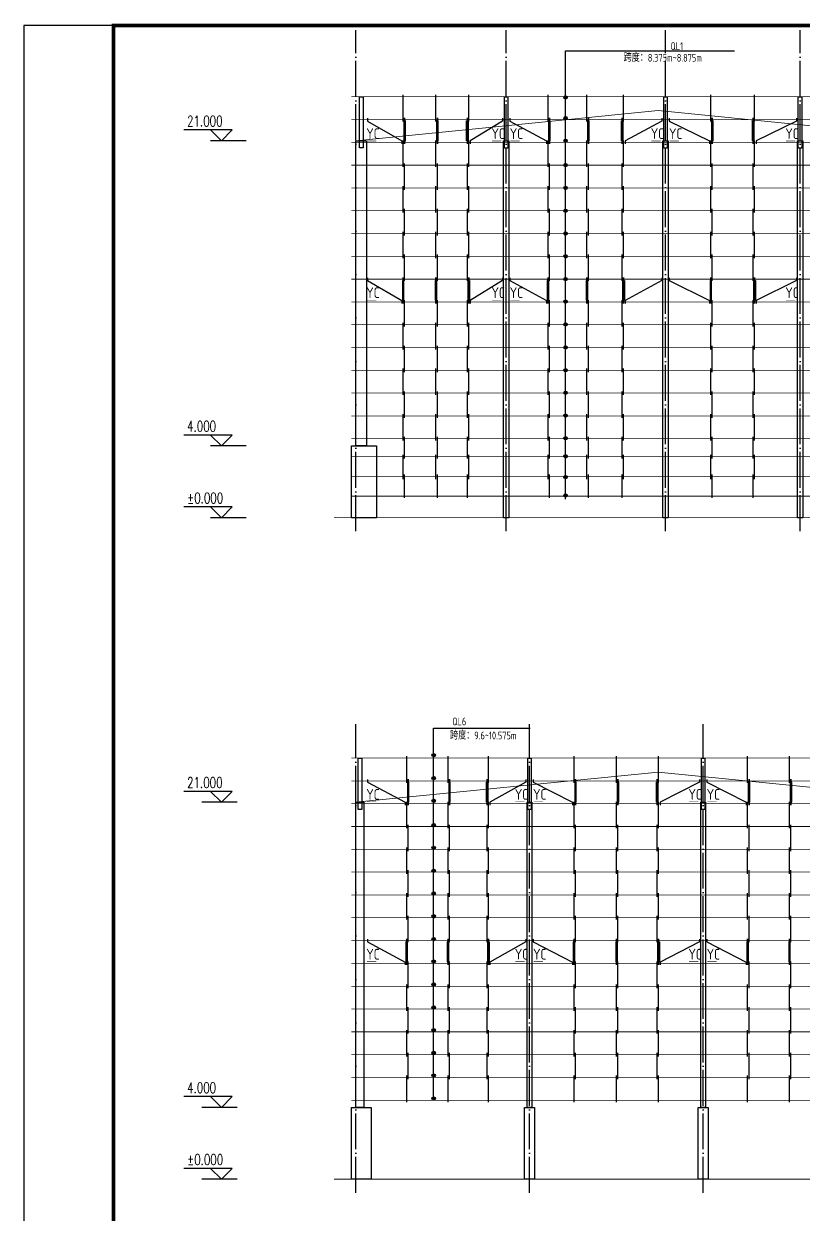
# Model space of a CAD drawing. Extents: x 69728788 to 150676229, y 15322671 to 43663798.
# Drawn here: x 75107584 to 75151013, y 20212688 to 20279003 of the extents above; entities that cross this region are included whole.
import ezdxf

# ---------------------------------------------------------------- set-up
doc = ezdxf.new("R2010")
doc.units = 0
doc.header["$LTSCALE"] = 1000
doc.header["$MEASUREMENT"] = 0
doc.linetypes.add('DOTE', pattern=[2.42, 2, -0.2, 0.02, -0.2])
doc.layers.get('0').update_dxf_attribs({"linetype": 'CONTINUOUS'})
for name, color, linetype in [('AXIS', 3, 'CONTINUOUS'), ('B标注', 3, 'CONTINUOUS'), ('DIM_ELEV', 3, 'CONTINUOUS'), ('DOTE', 251, 'DOTE'), ('PUB_DIM', 3, 'CONTINUOUS'), ('PUB_TEXT', 7, 'CONTINUOUS'), ('PUB_TITLE', 4, 'CONTINUOUS'), ('QL', 4, 'CONTINUOUS'), ('屋面隅撑', 1, 'CONTINUOUS'), ('檩条拉条', 253, 'CONTINUOUS'), ('钢柱', 3, 'CONTINUOUS')]:
    doc.layers.add(name, color=color, linetype=linetype)
doc.layers.add('节点', color=3, linetype='CONTINUOUS', lineweight=13)
doc.styles.add('_TCH_DIM', font='SIMPLEX', dxfattribs={"bigfont": 'GBCBIG'})
doc.styles.add('TSSD_Rein', font='atssdeng.shx', dxfattribs={"width": 0.7, "bigfont": 'atssdchn.shx'})

msp = doc.modelspace()

# ---------------------------------------------------------------- hatches: boundary and pattern name
at = {"layer": 'PUB_DIM'}
for points in [[(75137771.2, 20274997.3, -1), (75137771.2, 20274809.6, -1)], [(75137771.2, 20273847.7, -1), (75137771.2, 20273660, -1)], [(75137771.2, 20272577.7, -1), (75137771.2, 20272390, -1)], [(75137771.2, 20271223.7, -1), (75137771.2, 20271036, -1)], [(75137771.2, 20269953.7, -1), (75137771.2, 20269766, -1)], [(75137771.2, 20268683.7, -1), (75137771.2, 20268496, -1)], [(75137771.2, 20267413.7, -1), (75137771.2, 20267226, -1)], [(75137771.2, 20266143.7, -1), (75137771.2, 20265956, -1)], [(75137771.2, 20264873.7, -1), (75137771.2, 20264686, -1)], [(75137771.2, 20263622.7, -1), (75137771.2, 20263435, -1)], [(75137771.2, 20262347.3, -1), (75137771.2, 20262159.6, -1)], [(75137771.2, 20261071.6, -1), (75137771.2, 20260883.9, -1)], [(75137771.2, 20259793.4, -1), (75137771.2, 20259605.7, -1)], [(75137771.2, 20258545.7, -1), (75137771.2, 20258358, -1)], [(75137771.2, 20257271.9, -1), (75137771.2, 20257084.2, -1)], [(75137771.2, 20256005.7, -1), (75137771.2, 20255818, -1)], [(75137771.2, 20255001.9, -1), (75137771.2, 20254814.2, -1)], [(75137771.2, 20253845.7, -1), (75137771.2, 20253658, -1)], [(75137771.2, 20252821.3, -1), (75137771.2, 20252633.6, -1)], [(75130422.9, 20238350.4, -1), (75130422.9, 20238162.7, -1)], [(75130422.9, 20237080.4, -1), (75130422.9, 20236892.7, -1)], [(75130422.9, 20235810.4, -1), (75130422.9, 20235622.7, -1)], [(75130422.9, 20234456.5, -1), (75130422.9, 20234268.8, -1)], [(75130422.9, 20233186.5, -1), (75130422.9, 20232998.8, -1)], [(75130422.9, 20231916.5, -1), (75130422.9, 20231728.8, -1)], [(75130422.9, 20230646.5, -1), (75130422.9, 20230458.8, -1)], [(75130422.9, 20229376.5, -1), (75130422.9, 20229188.8, -1)], [(75130422.9, 20228106.5, -1), (75130422.9, 20227918.8, -1)], [(75130422.9, 20226855.4, -1), (75130422.9, 20226667.7, -1)], [(75130422.9, 20225580, -1), (75130422.9, 20225392.3, -1)], [(75130422.9, 20224304.4, -1), (75130422.9, 20224116.6, -1)], [(75130422.9, 20223026.1, -1), (75130422.9, 20222838.4, -1)], [(75130422.9, 20221778.4, -1), (75130422.9, 20221590.7, -1)], [(75130422.9, 20220504.7, -1), (75130422.9, 20220317, -1)], [(75130422.9, 20219224.6, -1), (75130422.9, 20219036.9, -1)]]:
    msp.add_hatch(color=256, dxfattribs=at).paths.add_polyline_path(points)

# ---------------------------------------------------------------- linework, layer by layer
at = {"const_width": 50}
for points in [[(75124877.1, 20251488.1), (75233666.3, 20251488.1)], [(75124877.1, 20214636.9), (75239666.3, 20214636.9)]]:
    msp.add_lwpolyline(points, dxfattribs=at)
at = {"layer": 'AXIS'}
for p, q in [((75119973.8, 20272488.1), (75117995.5, 20272488.1)), ((75119973.8, 20255488.1), (75117995.5, 20255488.1)), ((75119973.8, 20251488.1), (75117995.5, 20251488.1)), ((75119473.8, 20235636.9), (75117495.5, 20235636.9)), ((75119473.8, 20218636.9), (75117495.5, 20218636.9)), ((75119473.8, 20214636.9), (75117495.5, 20214636.9))]:
    msp.add_line(p, q, dxfattribs=at)
at = {"layer": 'B标注'}
for p, q in [((75137762.8, 20252517.1), (75137762.8, 20277498.6)), ((75137762.8, 20277498.6), (75147192.2, 20277498.6)), ((75130414.5, 20219230.8), (75130414.5, 20239771.3)), ((75130414.5, 20239771.3), (75135798, 20239771.3))]:
    msp.add_line(p, q, dxfattribs=at)
at = {"layer": 'DIM_ELEV'}
for p, q in [((75119195.5, 20273088.1), (75116498.5, 20273088.1)), ((75118595.5, 20272488.1), (75117995.5, 20273088.1)), ((75118595.5, 20272488.1), (75119195.5, 20273088.1)), ((75119195.5, 20256088.1), (75116498.5, 20256088.1)), ((75118595.5, 20255488.1), (75117995.5, 20256088.1)), ((75118595.5, 20255488.1), (75119195.5, 20256088.1)), ((75119195.5, 20252088.1), (75116498.5, 20252088.1)), ((75118595.5, 20251488.1), (75117995.5, 20252088.1)), ((75118595.5, 20251488.1), (75119195.5, 20252088.1)), ((75119195.5, 20236236.9), (75116498.5, 20236236.9)), ((75118595.5, 20235636.9), (75117995.5, 20236236.9)), ((75118595.5, 20235636.9), (75119195.5, 20236236.9)), ((75119195.5, 20219236.9), (75116498.5, 20219236.9)), ((75118595.5, 20218636.9), (75117995.5, 20219236.9)), ((75118595.5, 20218636.9), (75119195.5, 20219236.9)), ((75119195.5, 20215236.9), (75116498.5, 20215236.9)), ((75118595.5, 20214636.9), (75117995.5, 20215236.9)), ((75118595.5, 20214636.9), (75119195.5, 20215236.9))]:
    msp.add_line(p, q, dxfattribs=at)
at = {"layer": 'DOTE'}
for p, q in [((75126088.5, 20250738.1), (75126088.5, 20278639.3)), ((75134463.5, 20250738.1), (75134463.5, 20278639.3)), ((75143338.5, 20250738.1), (75143338.5, 20278639.3)), ((75150838.5, 20250738.1), (75150838.5, 20278639.3)), ((75126088.5, 20213886.9), (75126088.5, 20239992.3)), ((75135763.5, 20213886.9), (75135763.5, 20239992.3)), ((75145438.5, 20213886.9), (75145438.5, 20239992.3))]:
    msp.add_line(p, q, dxfattribs=at)
at = {"layer": 'PUB_DIM'}
for centre in [(75137771.2, 20274903.5), (75137771.2, 20273753.8), (75137771.2, 20272483.8), (75137771.2, 20271129.9), (75137771.2, 20269859.9), (75137771.2, 20268589.9), (75137771.2, 20267319.9), (75137771.2, 20266049.9), (75137771.2, 20264779.9), (75137771.2, 20263528.8), (75137771.2, 20262253.4), (75137771.2, 20260977.8), (75137771.2, 20259699.5), (75137771.2, 20258451.8), (75137771.2, 20257178.1), (75137771.2, 20255911.8), (75137771.2, 20254908.1), (75137771.2, 20253751.8), (75137771.2, 20252727.5), (75130422.9, 20238256.6), (75130422.9, 20236986.6), (75130422.9, 20235716.6), (75130422.9, 20234362.6), (75130422.9, 20233092.6), (75130422.9, 20231822.6), (75130422.9, 20230552.6), (75130422.9, 20229282.6), (75130422.9, 20228012.6), (75130422.9, 20226761.6), (75130422.9, 20225486.1), (75130422.9, 20224210.5), (75130422.9, 20222932.3), (75130422.9, 20221684.6), (75130422.9, 20220410.8), (75130422.9, 20219130.8)]:
    msp.add_circle(centre, 93.9, dxfattribs=at)
at = {"layer": 'PUB_TITLE', "const_width": 200}
msp.add_lwpolyline([(75112584.3, 20164102.8), (75273784.3, 20164102.8), (75273784.3, 20278902.8), (75112584.3, 20278902.8)], close=True, dxfattribs=at)
at = {"layer": 'PUB_TITLE'}
msp.add_lwpolyline([(75107584.3, 20160102.8), (75275784.3, 20160102.8), (75275784.3, 20278902.8), (75107584.3, 20278902.8)], close=True, dxfattribs=at)
at = {"layer": 'QL', "const_width": 40}
for points in [[(75125838.5, 20274938.1), (75232438.5, 20274938.1)], [(75125838.5, 20273668.1), (75232438.5, 20273668.1)], [(75125838.5, 20273668.1), (75232438.5, 20273668.1)], [(75125838.5, 20272398.1), (75232438.5, 20272398.1)], [(75125838.5, 20271128.1), (75232438.5, 20271128.1)], [(75125838.5, 20269858.1), (75232438.5, 20269858.1)], [(75125838.5, 20268588.1), (75232438.5, 20268588.1)], [(75125838.5, 20267318.1), (75232438.5, 20267318.1)], [(75125838.5, 20267318.1), (75232438.5, 20267318.1)], [(75125838.5, 20266048.1), (75232438.5, 20266048.1)], [(75125838.5, 20264778.1), (75232438.5, 20264778.1)], [(75125838.5, 20263508.1), (75232438.5, 20263508.1)], [(75125838.5, 20262238.1), (75232438.5, 20262238.1)], [(75125838.5, 20260968.1), (75232438.5, 20260968.1)], [(75125838.5, 20259698.1), (75232438.5, 20259698.1)], [(75125838.5, 20258428.1), (75232438.5, 20258428.1)], [(75125838.5, 20257158.1), (75232438.5, 20257158.1)], [(75125838.5, 20255888.1), (75232438.5, 20255888.1)], [(75125838.5, 20254888.1), (75232438.5, 20254888.1)], [(75125838.5, 20253788.1), (75232438.5, 20253788.1)], [(75125838.5, 20252688.1), (75232438.5, 20252688.1)], [(75125838.5, 20238096.9), (75199338.5, 20238096.9)], [(75125838.5, 20236826.9), (75199338.5, 20236826.9)], [(75125838.5, 20236826.9), (75199338.5, 20236826.9)], [(75125838.5, 20235556.9), (75199338.5, 20235556.9)], [(75125838.5, 20234286.9), (75199338.5, 20234286.9)], [(75125838.5, 20233016.9), (75199338.5, 20233016.9)], [(75125838.5, 20231746.9), (75199338.5, 20231746.9)], [(75125838.5, 20230476.9), (75199338.5, 20230476.9)], [(75125838.5, 20230476.9), (75199338.5, 20230476.9)], [(75125838.5, 20229206.9), (75199338.5, 20229206.9)], [(75125838.5, 20227936.9), (75199338.5, 20227936.9)], [(75125838.5, 20226656.9), (75199338.5, 20226656.9)], [(75125838.5, 20225386.9), (75199338.5, 20225386.9)], [(75125838.5, 20224116.9), (75199338.5, 20224116.9)], [(75125838.5, 20222846.9), (75199338.5, 20222846.9)], [(75125838.5, 20221576.9), (75199338.5, 20221576.9)], [(75125838.5, 20220306.9), (75199338.5, 20220306.9)], [(75125838.5, 20219036.9), (75199338.5, 20219036.9)]]:
    msp.add_lwpolyline(points, dxfattribs=at)
at = {"layer": '屋面隅撑', "const_width": 30}
for points in [[(75127224.2, 20272469.1), (75126701.8, 20272469.1)], [(75134198.5, 20272469.1), (75133676.1, 20272469.1)], [(75135215, 20272469.1), (75134692.6, 20272469.1)], [(75143073.5, 20272469.1), (75142551.1, 20272469.1)], [(75144090, 20272469.1), (75143567.6, 20272469.1)], [(75150573.5, 20272469.1), (75150051.1, 20272469.1)], [(75127224.2, 20263608.1), (75126701.8, 20263608.1)], [(75134198.5, 20263608.1), (75133676.1, 20263608.1)], [(75135215, 20263608.1), (75134692.6, 20263608.1)], [(75150573.5, 20263608.1), (75150051.1, 20263608.1)], [(75127224.2, 20235656.9), (75126701.8, 20235656.9)], [(75135498.5, 20235656.9), (75134976.1, 20235656.9)], [(75136515, 20235656.9), (75135992.6, 20235656.9)], [(75145173.5, 20235656.9), (75144651.1, 20235656.9)], [(75146190, 20235656.9), (75145667.6, 20235656.9)], [(75127224.2, 20226756.9), (75126701.8, 20226756.9)], [(75135498.5, 20226756.9), (75134976.1, 20226756.9)], [(75136515, 20226756.9), (75135992.6, 20226756.9)], [(75145173.5, 20226756.9), (75144651.1, 20226756.9)], [(75146190, 20226756.9), (75145667.6, 20226756.9)]]:
    msp.add_lwpolyline(points, dxfattribs=at)
at = {"layer": '檩条拉条'}
for p, q in [((75128720.5, 20273568.1), (75128720.5, 20275037.8)), ((75130550.5, 20273568.1), (75130550.5, 20275037.8)), ((75132380.5, 20273568.1), (75132380.5, 20275037.8)), ((75136793.5, 20273568.1), (75136793.5, 20275037.8)), ((75138963.5, 20273568.1), (75138963.5, 20275037.8)), ((75141008.5, 20273568.1), (75141008.5, 20275037.8)), ((75145868.5, 20273568.1), (75145868.5, 20275037.8)), ((75148308.5, 20273568.1), (75148308.5, 20275037.8)), ((75128800.5, 20273761.3), (75128800.5, 20272318.1)), ((75128800.5, 20272318.1), (75128800.5, 20273761.3)), ((75130630.5, 20273761.3), (75130630.5, 20272318.1)), ((75130630.5, 20272318.1), (75130630.5, 20273761.3)), ((75132300.5, 20273761.3), (75132300.5, 20272318.1)), ((75132300.5, 20272318.1), (75132300.5, 20273761.3)), ((75136873.5, 20273761.3), (75136873.5, 20272318.1)), ((75136873.5, 20272318.1), (75136873.5, 20273761.3)), ((75139043.5, 20273761.3), (75139043.5, 20272318.1)), ((75139043.5, 20272318.1), (75139043.5, 20273761.3)), ((75140928.5, 20273761.3), (75140928.5, 20272318.1)), ((75140928.5, 20272318.1), (75140928.5, 20273761.3)), ((75145948.5, 20273761.3), (75145948.5, 20272318.1)), ((75145948.5, 20272318.1), (75145948.5, 20273761.3)), ((75148228.5, 20273761.3), (75148228.5, 20272318.1)), ((75148228.5, 20272318.1), (75148228.5, 20273761.3)), ((75128720.5, 20271028.1), (75128720.5, 20272497.8)), ((75130550.5, 20271028.1), (75130550.5, 20272497.8)), ((75132380.5, 20271028.1), (75132380.5, 20272497.8)), ((75136793.5, 20271028.1), (75136793.5, 20272497.8)), ((75138963.5, 20271028.1), (75138963.5, 20272497.8)), ((75141008.5, 20271028.1), (75141008.5, 20272497.8)), ((75145868.5, 20271028.1), (75145868.5, 20272497.8)), ((75148308.5, 20271028.1), (75148308.5, 20272497.8)), ((75128800.5, 20269758.1), (75128800.5, 20271227.8)), ((75130630.5, 20269758.1), (75130630.5, 20271227.8)), ((75132300.5, 20269758.1), (75132300.5, 20271227.8)), ((75136873.5, 20269758.1), (75136873.5, 20271227.8)), ((75139043.5, 20269758.1), (75139043.5, 20271227.8)), ((75140928.5, 20269758.1), (75140928.5, 20271227.8)), ((75145948.5, 20269758.1), (75145948.5, 20271227.8)), ((75148228.5, 20269758.1), (75148228.5, 20271227.8)), ((75128720.5, 20268488.1), (75128720.5, 20269957.8)), ((75130550.5, 20268488.1), (75130550.5, 20269957.8)), ((75132380.5, 20268488.1), (75132380.5, 20269957.8)), ((75136793.5, 20268488.1), (75136793.5, 20269957.8)), ((75138963.5, 20268488.1), (75138963.5, 20269957.8)), ((75141008.5, 20268488.1), (75141008.5, 20269957.8)), ((75145868.5, 20268488.1), (75145868.5, 20269957.8)), ((75148308.5, 20268488.1), (75148308.5, 20269957.8)), ((75128800.5, 20267218.1), (75128800.5, 20268687.8)), ((75130630.5, 20267218.1), (75130630.5, 20268687.8)), ((75132300.5, 20267218.1), (75132300.5, 20268687.8)), ((75136873.5, 20267218.1), (75136873.5, 20268687.8)), ((75139043.5, 20267218.1), (75139043.5, 20268687.8)), ((75140928.5, 20267218.1), (75140928.5, 20268687.8)), ((75145948.5, 20267218.1), (75145948.5, 20268687.8)), ((75148228.5, 20267218.1), (75148228.5, 20268687.8)), ((75128720.5, 20265948.1), (75128720.5, 20267417.8)), ((75130550.5, 20265948.1), (75130550.5, 20267417.8)), ((75132380.5, 20265948.1), (75132380.5, 20267417.8)), ((75136793.5, 20265948.1), (75136793.5, 20267417.8)), ((75138963.5, 20265948.1), (75138963.5, 20267417.8)), ((75141008.5, 20265948.1), (75141008.5, 20267417.8)), ((75145868.5, 20265948.1), (75145868.5, 20267417.8)), ((75148308.5, 20265948.1), (75148308.5, 20267417.8)), ((75128800.5, 20264678.1), (75128800.5, 20266147.8)), ((75130630.5, 20264678.1), (75130630.5, 20266147.8)), ((75132300.5, 20264678.1), (75132300.5, 20266147.8)), ((75136873.5, 20264678.1), (75136873.5, 20266147.8)), ((75139043.5, 20264678.1), (75139043.5, 20266147.8)), ((75140928.5, 20264678.1), (75140928.5, 20266147.8)), ((75145948.5, 20264678.1), (75145948.5, 20266147.8)), ((75148228.5, 20264678.1), (75148228.5, 20266147.8)), ((75128720.5, 20264871.3), (75128720.5, 20263428.1)), ((75128720.5, 20263428.1), (75128720.5, 20264871.3)), ((75130550.5, 20264871.3), (75130550.5, 20263428.1)), ((75130550.5, 20263428.1), (75130550.5, 20264871.3)), ((75132380.5, 20264871.3), (75132380.5, 20263428.1)), ((75132380.5, 20263428.1), (75132380.5, 20264871.3)), ((75136793.5, 20264871.3), (75136793.5, 20263428.1)), ((75136793.5, 20263428.1), (75136793.5, 20264871.3)), ((75138963.5, 20264871.3), (75138963.5, 20263428.1)), ((75138963.5, 20263428.1), (75138963.5, 20264871.3)), ((75141008.5, 20264871.3), (75141008.5, 20263428.1)), ((75141008.5, 20263428.1), (75141008.5, 20264871.3)), ((75145868.5, 20264871.3), (75145868.5, 20263428.1)), ((75145868.5, 20263428.1), (75145868.5, 20264871.3)), ((75148308.5, 20264871.3), (75148308.5, 20263428.1)), ((75148308.5, 20263428.1), (75148308.5, 20264871.3)), ((75128800.5, 20262138.1), (75128800.5, 20263607.8)), ((75130630.5, 20262138.1), (75130630.5, 20263607.8)), ((75132300.5, 20262138.1), (75132300.5, 20263607.8)), ((75136873.5, 20262138.1), (75136873.5, 20263607.8)), ((75139043.5, 20262138.1), (75139043.5, 20263607.8)), ((75140928.5, 20262138.1), (75140928.5, 20263607.8)), ((75145948.5, 20262138.1), (75145948.5, 20263607.8)), ((75148228.5, 20262138.1), (75148228.5, 20263607.8)), ((75128720.5, 20260868.1), (75128720.5, 20262337.8)), ((75130550.5, 20260868.1), (75130550.5, 20262337.8)), ((75132380.5, 20260868.1), (75132380.5, 20262337.8)), ((75136793.5, 20260868.1), (75136793.5, 20262337.8)), ((75138963.5, 20260868.1), (75138963.5, 20262337.8)), ((75141008.5, 20260868.1), (75141008.5, 20262337.8)), ((75145868.5, 20260868.1), (75145868.5, 20262337.8)), ((75148308.5, 20260868.1), (75148308.5, 20262337.8)), ((75128800.5, 20259598.1), (75128800.5, 20261067.8)), ((75130630.5, 20259598.1), (75130630.5, 20261067.8)), ((75132300.5, 20259598.1), (75132300.5, 20261067.8)), ((75136873.5, 20259598.1), (75136873.5, 20261067.8)), ((75139043.5, 20259598.1), (75139043.5, 20261067.8)), ((75140928.5, 20259598.1), (75140928.5, 20261067.8)), ((75145948.5, 20259598.1), (75145948.5, 20261067.8)), ((75148228.5, 20259598.1), (75148228.5, 20261067.8)), ((75128720.5, 20258328.1), (75128720.5, 20259797.8)), ((75130550.5, 20258328.1), (75130550.5, 20259797.8)), ((75132380.5, 20258328.1), (75132380.5, 20259797.8)), ((75136793.5, 20258328.1), (75136793.5, 20259797.8)), ((75138963.5, 20258328.1), (75138963.5, 20259797.8)), ((75141008.5, 20258328.1), (75141008.5, 20259797.8)), ((75145868.5, 20258328.1), (75145868.5, 20259797.8)), ((75148308.5, 20258328.1), (75148308.5, 20259797.8)), ((75128800.5, 20257058.1), (75128800.5, 20258527.8)), ((75130630.5, 20257058.1), (75130630.5, 20258527.8)), ((75132300.5, 20257058.1), (75132300.5, 20258527.8)), ((75136873.5, 20257058.1), (75136873.5, 20258527.8)), ((75139043.5, 20257058.1), (75139043.5, 20258527.8)), ((75140928.5, 20257058.1), (75140928.5, 20258527.8)), ((75145948.5, 20257058.1), (75145948.5, 20258527.8)), ((75148228.5, 20257058.1), (75148228.5, 20258527.8)), ((75128720.5, 20255788.1), (75128720.5, 20257257.8)), ((75130550.5, 20255788.1), (75130550.5, 20257257.8)), ((75132380.5, 20255788.1), (75132380.5, 20257257.8)), ((75136793.5, 20255788.1), (75136793.5, 20257257.8)), ((75138963.5, 20255788.1), (75138963.5, 20257257.8)), ((75141008.5, 20255788.1), (75141008.5, 20257257.8)), ((75145868.5, 20255788.1), (75145868.5, 20257257.8)), ((75148308.5, 20255788.1), (75148308.5, 20257257.8)), ((75128800.5, 20254788.1), (75128800.5, 20255987.8)), ((75130630.5, 20254788.1), (75130630.5, 20255987.8)), ((75132300.5, 20254788.1), (75132300.5, 20255987.8)), ((75136873.5, 20254788.1), (75136873.5, 20255987.8)), ((75139043.5, 20254788.1), (75139043.5, 20255987.8)), ((75140928.5, 20254788.1), (75140928.5, 20255987.8)), ((75145948.5, 20254788.1), (75145948.5, 20255987.8)), ((75148228.5, 20254788.1), (75148228.5, 20255987.8)), ((75128720.5, 20253628.1), (75128720.5, 20254987.8)), ((75130550.5, 20253628.1), (75130550.5, 20254987.8)), ((75132380.5, 20253628.1), (75132380.5, 20254987.8)), ((75136793.5, 20253628.1), (75136793.5, 20254987.8)), ((75138963.5, 20253628.1), (75138963.5, 20254987.8)), ((75141008.5, 20253628.1), (75141008.5, 20254987.8)), ((75145868.5, 20253628.1), (75145868.5, 20254987.8)), ((75148308.5, 20253628.1), (75148308.5, 20254987.8)), ((75128800.5, 20252588.1), (75128800.5, 20253887.8)), ((75130630.5, 20252588.1), (75130630.5, 20253887.8)), ((75132300.5, 20252588.1), (75132300.5, 20253887.8)), ((75136873.5, 20252588.1), (75136873.5, 20253887.8)), ((75139043.5, 20252588.1), (75139043.5, 20253887.8)), ((75140928.5, 20252588.1), (75140928.5, 20253887.8)), ((75145948.5, 20252588.1), (75145948.5, 20253887.8)), ((75148228.5, 20252588.1), (75148228.5, 20253887.8)), ((75128920.5, 20236726.9), (75128920.5, 20238196.6)), ((75131226, 20236726.9), (75131226, 20238196.6)), ((75133480.5, 20236726.9), (75133480.5, 20238196.6)), ((75138243.5, 20236726.9), (75138243.5, 20238196.6)), ((75140613.5, 20236726.9), (75140613.5, 20238196.6)), ((75142958.5, 20236726.9), (75142958.5, 20238196.6)), ((75147918.5, 20236726.9), (75147918.5, 20238196.6)), ((75150250.8, 20236726.9), (75150250.8, 20238196.6)), ((75129000.5, 20236920.1), (75129000.5, 20235476.9)), ((75129000.5, 20235476.9), (75129000.5, 20236920.1)), ((75131306, 20236920.1), (75131306, 20235476.9)), ((75131306, 20235476.9), (75131306, 20236920.1)), ((75133400.5, 20236920.1), (75133400.5, 20235476.9)), ((75133400.5, 20235476.9), (75133400.5, 20236920.1)), ((75138323.5, 20236920.1), (75138323.5, 20235476.9)), ((75138323.5, 20235476.9), (75138323.5, 20236920.1)), ((75140693.5, 20236920.1), (75140693.5, 20235476.9)), ((75140693.5, 20235476.9), (75140693.5, 20236920.1)), ((75142878.5, 20236920.1), (75142878.5, 20235476.9)), ((75142878.5, 20235476.9), (75142878.5, 20236920.1)), ((75147998.5, 20236920.1), (75147998.5, 20235476.9)), ((75147998.5, 20235476.9), (75147998.5, 20236920.1)), ((75150330.8, 20236920.1), (75150330.8, 20235476.9)), ((75150330.8, 20235476.9), (75150330.8, 20236920.1)), ((75128920.5, 20234186.9), (75128920.5, 20235656.6)), ((75131226, 20234186.9), (75131226, 20235656.6)), ((75133480.5, 20234186.9), (75133480.5, 20235656.6)), ((75138243.5, 20234186.9), (75138243.5, 20235656.6)), ((75140613.5, 20234186.9), (75140613.5, 20235656.6)), ((75142958.5, 20234186.9), (75142958.5, 20235656.6)), ((75147918.5, 20234186.9), (75147918.5, 20235656.6)), ((75150250.8, 20234186.9), (75150250.8, 20235656.6)), ((75129000.5, 20232916.9), (75129000.5, 20234386.6)), ((75131306, 20232916.9), (75131306, 20234386.6)), ((75133400.5, 20232916.9), (75133400.5, 20234386.6)), ((75138323.5, 20232916.9), (75138323.5, 20234386.6)), ((75140693.5, 20232916.9), (75140693.5, 20234386.6)), ((75142878.5, 20232916.9), (75142878.5, 20234386.6)), ((75147998.5, 20232916.9), (75147998.5, 20234386.6)), ((75150330.8, 20232916.9), (75150330.8, 20234386.6)), ((75128920.5, 20231646.9), (75128920.5, 20233116.6)), ((75131226, 20231646.9), (75131226, 20233116.6)), ((75133480.5, 20231646.9), (75133480.5, 20233116.6)), ((75138243.5, 20231646.9), (75138243.5, 20233116.6)), ((75140613.5, 20231646.9), (75140613.5, 20233116.6)), ((75142958.5, 20231646.9), (75142958.5, 20233116.6)), ((75147918.5, 20231646.9), (75147918.5, 20233116.6)), ((75150250.8, 20231646.9), (75150250.8, 20233116.6)), ((75129000.5, 20230376.9), (75129000.5, 20231846.6)), ((75131306, 20230376.9), (75131306, 20231846.6)), ((75133400.5, 20230376.9), (75133400.5, 20231846.6)), ((75138323.5, 20230376.9), (75138323.5, 20231846.6)), ((75140693.5, 20230376.9), (75140693.5, 20231846.6)), ((75142878.5, 20230376.9), (75142878.5, 20231846.6)), ((75147998.5, 20230376.9), (75147998.5, 20231846.6)), ((75150330.8, 20230376.9), (75150330.8, 20231846.6)), ((75128920.5, 20229106.9), (75128920.5, 20230576.6)), ((75131226, 20229106.9), (75131226, 20230576.6)), ((75133480.5, 20229106.9), (75133480.5, 20230576.6)), ((75138243.5, 20229106.9), (75138243.5, 20230576.6)), ((75140613.5, 20229106.9), (75140613.5, 20230576.6)), ((75142958.5, 20229106.9), (75142958.5, 20230576.6)), ((75147918.5, 20229106.9), (75147918.5, 20230576.6)), ((75150250.8, 20229106.9), (75150250.8, 20230576.6)), ((75129000.5, 20227836.9), (75129000.5, 20229306.6)), ((75131306, 20227836.9), (75131306, 20229306.6)), ((75133400.5, 20227836.9), (75133400.5, 20229306.6)), ((75138323.5, 20227836.9), (75138323.5, 20229306.6)), ((75140693.5, 20227836.9), (75140693.5, 20229306.6)), ((75142878.5, 20227836.9), (75142878.5, 20229306.6)), ((75147998.5, 20227836.9), (75147998.5, 20229306.6)), ((75150330.8, 20227836.9), (75150330.8, 20229306.6)), ((75128920.5, 20228030.1), (75128920.5, 20226576.9)), ((75128920.5, 20226576.9), (75128920.5, 20228030.1)), ((75131226, 20228030.1), (75131226, 20226576.9)), ((75131226, 20226576.9), (75131226, 20228030.1)), ((75133480.5, 20228030.1), (75133480.5, 20226576.9)), ((75133480.5, 20226576.9), (75133480.5, 20228030.1)), ((75138243.5, 20228030.1), (75138243.5, 20226576.9)), ((75138243.5, 20226576.9), (75138243.5, 20228030.1)), ((75140613.5, 20228030.1), (75140613.5, 20226576.9)), ((75140613.5, 20226576.9), (75140613.5, 20228030.1)), ((75142958.5, 20228030.1), (75142958.5, 20226576.9)), ((75142958.5, 20226576.9), (75142958.5, 20228030.1)), ((75147918.5, 20228030.1), (75147918.5, 20226576.9)), ((75147918.5, 20226576.9), (75147918.5, 20228030.1)), ((75150250.8, 20228030.1), (75150250.8, 20226576.9)), ((75150250.8, 20226576.9), (75150250.8, 20228030.1)), ((75129000.5, 20225286.9), (75129000.5, 20226756.6)), ((75131306, 20225286.9), (75131306, 20226756.6)), ((75133400.5, 20225286.9), (75133400.5, 20226756.6)), ((75138323.5, 20225286.9), (75138323.5, 20226756.6)), ((75140693.5, 20225286.9), (75140693.5, 20226756.6)), ((75142878.5, 20225286.9), (75142878.5, 20226756.6)), ((75147998.5, 20225286.9), (75147998.5, 20226756.6)), ((75150330.8, 20225286.9), (75150330.8, 20226756.6)), ((75128920.5, 20224016.9), (75128920.5, 20225486.6)), ((75131226, 20224016.9), (75131226, 20225486.6)), ((75133480.5, 20224016.9), (75133480.5, 20225486.6)), ((75138243.5, 20224016.9), (75138243.5, 20225486.6)), ((75140613.5, 20224016.9), (75140613.5, 20225486.6)), ((75142958.5, 20224016.9), (75142958.5, 20225486.6)), ((75147918.5, 20224016.9), (75147918.5, 20225486.6)), ((75150250.8, 20224016.9), (75150250.8, 20225486.6)), ((75129000.5, 20222746.9), (75129000.5, 20224216.6)), ((75131306, 20222746.9), (75131306, 20224216.6)), ((75133400.5, 20222746.9), (75133400.5, 20224216.6)), ((75138323.5, 20222746.9), (75138323.5, 20224216.6)), ((75140693.5, 20222746.9), (75140693.5, 20224216.6)), ((75142878.5, 20222746.9), (75142878.5, 20224216.6)), ((75147998.5, 20222746.9), (75147998.5, 20224216.6)), ((75150330.8, 20222746.9), (75150330.8, 20224216.6)), ((75128920.5, 20221476.9), (75128920.5, 20222946.6)), ((75131226, 20221476.9), (75131226, 20222946.6)), ((75133480.5, 20221476.9), (75133480.5, 20222946.6)), ((75138243.5, 20221476.9), (75138243.5, 20222946.6)), ((75140613.5, 20221476.9), (75140613.5, 20222946.6)), ((75142958.5, 20221476.9), (75142958.5, 20222946.6)), ((75147918.5, 20221476.9), (75147918.5, 20222946.6)), ((75150250.8, 20221476.9), (75150250.8, 20222946.6)), ((75129000.5, 20220206.9), (75129000.5, 20221676.6)), ((75131306, 20220206.9), (75131306, 20221676.6)), ((75133400.5, 20220206.9), (75133400.5, 20221676.6)), ((75138323.5, 20220206.9), (75138323.5, 20221676.6)), ((75140693.5, 20220206.9), (75140693.5, 20221676.6)), ((75142878.5, 20220206.9), (75142878.5, 20221676.6)), ((75147998.5, 20220206.9), (75147998.5, 20221676.6)), ((75150330.8, 20220206.9), (75150330.8, 20221676.6)), ((75128920.5, 20218936.9), (75128920.5, 20220406.6)), ((75131226, 20218936.9), (75131226, 20220406.6)), ((75133480.5, 20218936.9), (75133480.5, 20220406.6)), ((75138243.5, 20218936.9), (75138243.5, 20220406.6)), ((75140613.5, 20218936.9), (75140613.5, 20220406.6)), ((75142958.5, 20218936.9), (75142958.5, 20220406.6)), ((75147918.5, 20218936.9), (75147918.5, 20220406.6)), ((75150250.8, 20218936.9), (75150250.8, 20220406.6))]:
    msp.add_line(p, q, dxfattribs=at)
for points in [[(75126738.5, 20273748.1), (75126738.5, 20273588.1), (75128640.5, 20272478.1), (75128640.5, 20272318.1)], [(75134263.5, 20273748.1), (75134263.5, 20273588.1), (75132460.5, 20272478.1), (75132460.5, 20272318.1)], [(75134663.5, 20273748.1), (75134663.5, 20273588.1), (75136713.5, 20272478.1), (75136713.5, 20272318.1)], [(75143138.5, 20273748.1), (75143138.5, 20273588.1), (75141088.5, 20272478.1), (75141088.5, 20272318.1)], [(75143538.5, 20273748.1), (75143538.5, 20273588.1), (75145788.5, 20272478.1), (75145788.5, 20272318.1)], [(75150638.5, 20273748.1), (75150638.5, 20273588.1), (75148388.5, 20272478.1), (75148388.5, 20272318.1)], [(75126738.5, 20264858.1), (75126738.5, 20264698.1), (75128640.5, 20263588.1), (75128640.5, 20263428.1)], [(75134263.5, 20264858.1), (75134263.5, 20264698.1), (75132460.5, 20263588.1), (75132460.5, 20263428.1)], [(75134663.5, 20264858.1), (75134663.5, 20264698.1), (75136713.5, 20263588.1), (75136713.5, 20263428.1)], [(75143138.5, 20264858.1), (75143138.5, 20264698.1), (75141088.5, 20263588.1), (75141088.5, 20263428.1)], [(75143538.5, 20264858.1), (75143538.5, 20264698.1), (75145788.5, 20263588.1), (75145788.5, 20263428.1)], [(75150638.5, 20264858.1), (75150638.5, 20264698.1), (75148388.5, 20263588.1), (75148388.5, 20263428.1)], [(75126738.5, 20236907), (75126738.5, 20236747), (75128840.5, 20235637), (75128840.5, 20235477)], [(75135563.5, 20236907), (75135563.5, 20236747), (75133560.5, 20235637), (75133560.5, 20235477)], [(75135963.5, 20236907), (75135963.5, 20236747), (75138163.5, 20235637), (75138163.5, 20235477)], [(75145238.5, 20236907), (75145238.5, 20236747), (75143038.5, 20235637), (75143038.5, 20235477)], [(75145638.5, 20236907), (75145638.5, 20236747), (75147838.5, 20235637), (75147838.5, 20235477)], [(75126738.5, 20228017), (75126738.5, 20227857), (75128840.5, 20226737), (75128840.5, 20226577)], [(75135563.5, 20228017), (75135563.5, 20227857), (75133560.5, 20226737), (75133560.5, 20226577)], [(75135963.5, 20228017), (75135963.5, 20227857), (75138163.5, 20226737), (75138163.5, 20226577)], [(75145238.5, 20228017), (75145238.5, 20227857), (75143038.5, 20226737), (75143038.5, 20226577)], [(75145638.5, 20228017), (75145638.5, 20227857), (75147838.5, 20226737), (75147838.5, 20226577)]]:
    msp.add_lwpolyline(points, dxfattribs=at)
for points in [[(75128843.8, 20273601.3), (75128757.3, 20273601.3), (75128757.3, 20272491.3), (75128843.8, 20272491.3)], [(75130673.8, 20273601.3), (75130587.3, 20273601.3), (75130587.3, 20272491.3), (75130673.8, 20272491.3)], [(75132257.3, 20273601.3), (75132343.8, 20273601.3), (75132343.8, 20272491.3), (75132257.3, 20272491.3)], [(75136916.8, 20273601.3), (75136830.3, 20273601.3), (75136830.3, 20272491.3), (75136916.8, 20272491.3)], [(75139086.8, 20273601.3), (75139000.3, 20273601.3), (75139000.3, 20272491.3), (75139086.8, 20272491.3)], [(75140885.3, 20273601.3), (75140971.8, 20273601.3), (75140971.8, 20272491.3), (75140885.3, 20272491.3)], [(75145991.8, 20273601.3), (75145905.3, 20273601.3), (75145905.3, 20272491.3), (75145991.8, 20272491.3)], [(75148185.3, 20273601.3), (75148271.8, 20273601.3), (75148271.8, 20272491.3), (75148185.3, 20272491.3)], [(75128763.8, 20264711.3), (75128677.3, 20264711.3), (75128677.3, 20263601.3), (75128763.8, 20263601.3)], [(75130593.8, 20264711.3), (75130507.3, 20264711.3), (75130507.3, 20263601.3), (75130593.8, 20263601.3)], [(75132337.3, 20264711.3), (75132423.8, 20264711.3), (75132423.8, 20263601.3), (75132337.3, 20263601.3)], [(75136836.8, 20264711.3), (75136750.3, 20264711.3), (75136750.3, 20263601.3), (75136836.8, 20263601.3)], [(75139006.8, 20264711.3), (75138920.3, 20264711.3), (75138920.3, 20263601.3), (75139006.8, 20263601.3)], [(75140965.3, 20264711.3), (75141051.8, 20264711.3), (75141051.8, 20263601.3), (75140965.3, 20263601.3)], [(75145911.8, 20264711.3), (75145825.3, 20264711.3), (75145825.3, 20263601.3), (75145911.8, 20263601.3)], [(75148265.3, 20264711.3), (75148351.8, 20264711.3), (75148351.8, 20263601.3), (75148265.3, 20263601.3)], [(75129043.8, 20236760.1), (75128957.3, 20236760.1), (75128957.3, 20235650.1), (75129043.8, 20235650.1)], [(75131349.3, 20236760.1), (75131262.8, 20236760.1), (75131262.8, 20235650.1), (75131349.3, 20235650.1)], [(75133357.3, 20236760.1), (75133443.8, 20236760.1), (75133443.8, 20235650.1), (75133357.3, 20235650.1)], [(75138366.8, 20236760.1), (75138280.3, 20236760.1), (75138280.3, 20235650.1), (75138366.8, 20235650.1)], [(75140736.8, 20236760.1), (75140650.3, 20236760.1), (75140650.3, 20235650.1), (75140736.8, 20235650.1)], [(75142835.3, 20236760.1), (75142921.8, 20236760.1), (75142921.8, 20235650.1), (75142835.3, 20235650.1)], [(75148041.8, 20236760.1), (75147955.3, 20236760.1), (75147955.3, 20235650.1), (75148041.8, 20235650.1)], [(75150374.1, 20236760.1), (75150287.6, 20236760.1), (75150287.6, 20235650.1), (75150374.1, 20235650.1)], [(75128963.8, 20227870.1), (75128877.3, 20227870.1), (75128877.3, 20226750.1), (75128963.8, 20226750.1)], [(75131269.3, 20227870.1), (75131182.8, 20227870.1), (75131182.8, 20226750.1), (75131269.3, 20226750.1)], [(75133437.3, 20227870.1), (75133523.8, 20227870.1), (75133523.8, 20226750.1), (75133437.3, 20226750.1)], [(75138286.8, 20227870.1), (75138200.3, 20227870.1), (75138200.3, 20226750.1), (75138286.8, 20226750.1)], [(75140656.8, 20227870.1), (75140570.3, 20227870.1), (75140570.3, 20226750.1), (75140656.8, 20226750.1)], [(75142915.3, 20227870.1), (75143001.8, 20227870.1), (75143001.8, 20226750.1), (75142915.3, 20226750.1)], [(75147961.8, 20227870.1), (75147875.3, 20227870.1), (75147875.3, 20226750.1), (75147961.8, 20226750.1)], [(75150294.1, 20227870.1), (75150207.6, 20227870.1), (75150207.6, 20226750.1), (75150294.1, 20226750.1)]]:
    msp.add_lwpolyline(points, close=True, dxfattribs=at)
at = {"layer": '节点'}
for points in [[(75126088.5, 20272479.1), (75142938.5, 20274164.1), (75159788.5, 20272479.1), (75179438.5, 20274444.1), (75198788.5, 20272479.1), (75215638.9, 20274134.1), (75232188.5, 20272479.1)], [(75126088.5, 20235636.9), (75142938.5, 20237321.9), (75159788.5, 20235636.9), (75179438.5, 20237601.9), (75199088.5, 20235636.9)]]:
    msp.add_lwpolyline(points, dxfattribs=at)
at = {"layer": '钢柱'}
for points in [[(75126288.5, 20274938.1), (75126488.5, 20274938.1), (75126488.5, 20272088.1), (75126288.5, 20272088.1)], [(75134363.5, 20274938.1), (75134563.5, 20274938.1), (75134563.5, 20272079.1), (75134363.5, 20272079.1)], [(75143238.5, 20274938.1), (75143438.5, 20274938.1), (75143438.5, 20272079.1), (75143238.5, 20272079.1)], [(75150738.5, 20274938.1), (75150938.5, 20274938.1), (75150938.5, 20272079.1), (75150738.5, 20272079.1)], [(75126088.5, 20272479.1), (75126688.5, 20272479.1), (75126688.5, 20255488.1), (75126088.5, 20255488.1)], [(75134313.5, 20272479.1), (75134613.5, 20272479.1), (75134613.5, 20251488.1), (75134313.5, 20251488.1)], [(75143188.5, 20272479.1), (75143488.5, 20272479.1), (75143488.5, 20251488.1), (75143188.5, 20251488.1)], [(75150688.5, 20272479.1), (75150988.5, 20272479.1), (75150988.5, 20251488.1), (75150688.5, 20251488.1)], [(75125838.5, 20255488.1), (75127238.5, 20255488.1), (75127238.5, 20251488.1), (75125838.5, 20251488.1)], [(75126213.5, 20238086.9), (75126413.5, 20238086.9), (75126413.5, 20235236.9), (75126213.5, 20235236.9)], [(75135663.5, 20238086.9), (75135863.5, 20238086.9), (75135863.5, 20235236.9), (75135663.5, 20235236.9)], [(75145338.5, 20238086.9), (75145538.5, 20238086.9), (75145538.5, 20235236.9), (75145338.5, 20235236.9)], [(75126088.5, 20235636.9), (75126538.5, 20235636.9), (75126538.5, 20218636.9), (75126088.5, 20218636.9)], [(75135638.5, 20235636.9), (75135888.5, 20235636.9), (75135888.5, 20218636.9), (75135638.5, 20218636.9)], [(75145313.5, 20235636.9), (75145563.5, 20235636.9), (75145563.5, 20218636.9), (75145313.5, 20218636.9)], [(75125838.5, 20218636.9), (75126938.5, 20218636.9), (75126938.5, 20214636.9), (75125838.5, 20214636.9)], [(75135488.5, 20218636.9), (75136038.5, 20218636.9), (75136038.5, 20214636.9), (75135488.5, 20214636.9)], [(75145163.5, 20218636.9), (75145713.5, 20218636.9), (75145713.5, 20214636.9), (75145163.5, 20214636.9)]]:
    msp.add_lwpolyline(points, close=True, dxfattribs=at)

# ---------------------------------------------------------------- texts
at = {"layer": 'AXIS', "style": 'TSSD_Rein', "width": 0.8}
for s, p in [('QL1', (75143619.6, 20277540.2)), ('跨度：8.375m~8.875m', (75141007.6, 20276894.8)), ('QL6', (75131460, 20239922.1)), ('跨度：9.6~10.575m', (75131336.4, 20239139.7))]:
    msp.add_text(s, height=432, dxfattribs=at).set_placement(p)
at = {"layer": 'PUB_TEXT', "style": '_TCH_DIM', "width": 0.705882}
for s, p in [('21.000', (75116682.6, 20273288.1)), ('4.000', (75116682.6, 20256288.1)), ('%%P0.000', (75116682.6, 20252288.1)), ('21.000', (75116682.6, 20236436.9)), ('4.000', (75116682.6, 20219436.9)), ('%%P0.000', (75116682.6, 20215436.9))]:
    msp.add_text(s, height=595, dxfattribs=at).set_placement(p)
at = {"layer": '屋面隅撑', "color": 3, "style": 'TSSD_Rein', "width": 0.8}
for p in [(75126672.1, 20272585.1), (75133646.4, 20272585.1), (75134662.9, 20272585.1), (75142521.4, 20272585.1), (75143537.9, 20272585.1), (75150021.4, 20272585.1), (75126672.1, 20263724.1), (75133646.4, 20263724.1), (75134662.9, 20263724.1), (75150021.4, 20263724.1), (75126672.1, 20235772.9), (75134946.4, 20235772.9), (75135962.9, 20235772.9), (75144621.4, 20235772.9), (75145637.9, 20235772.9), (75126672.1, 20226872.9), (75134946.4, 20226872.9), (75135962.9, 20226872.9), (75144621.4, 20226872.9), (75145637.9, 20226872.9)]:
    msp.add_text('YC', height=600, dxfattribs=at).set_placement(p)

doc.saveas('drawing.dxf')
